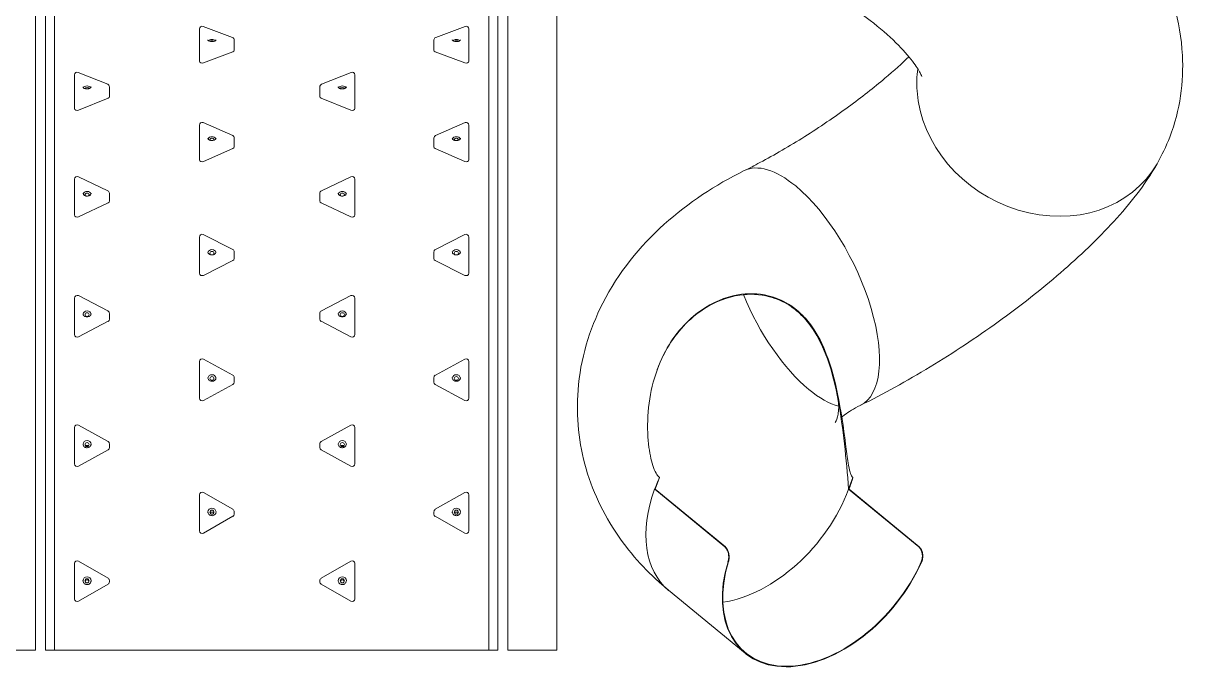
# Model space of a CAD drawing. Header units: feet. Extents: x 0 to 323, y -2 to 159.
# Drawn here: x 217.4 to 323.3, y -1.5 to 57.2 of the extents above; entities that cross this region are included whole.
import ezdxf

# ---------------------------------------------------------------- set-up
doc = ezdxf.new("R2010")
doc.units = ezdxf.units.FT
doc.header["$MEASUREMENT"] = 0
doc.layers.add('ceco.net 250', color=7, linetype='Continuous', lineweight=9)

msp = doc.modelspace()

# ---------------------------------------------------------------- linework, layer by layer
at = {"layer": 'ceco.net 250', "extrusion": (0, 1, 1e-16)}
for p, q in [((266.1, 134.47), (266.1, 0)), ((218.55, 76.62), (218.55, 0)), ((261.64, 76.62), (261.64, 0)), ((220.28, 0), (220.28, 71.45)), ((259.91, 0), (259.91, 71.45)), ((219.46, 70.5), (219.46, 0)), ((260.73, 0), (260.73, 70.5)), ((233.5, 54.68), (233.5, 56.68)), ((236.53, 55.91), (233.84, 56.91)), ((257.75, 56.91), (255.06, 55.91)), ((258.08, 54.68), (258.08, 56.68)), ((236.69, 55.68), (236.69, 54.73)), ((254.9, 54.73), (254.9, 55.68)), ((233.5, 54.68), (233.5, 53.73)), ((236.56, 54.59), (233.88, 53.6)), ((255.02, 54.59), (257.71, 53.6)), ((258.08, 54.68), (258.08, 53.73)), ((222.11, 50.3), (222.11, 52.49)), ((225.14, 51.63), (222.45, 52.72)), ((247.34, 52.72), (244.65, 51.63)), ((247.68, 50.3), (247.68, 52.49)), ((225.3, 51.4), (225.3, 50.52)), ((244.5, 50.52), (244.5, 51.4)), ((222.11, 50.3), (222.11, 49.42)), ((225.17, 50.37), (222.48, 49.27)), ((244.62, 50.37), (247.31, 49.27)), ((247.68, 50.3), (247.68, 49.42)), ((233.5, 45.53), (233.5, 47.91)), ((236.54, 46.95), (233.85, 48.14)), ((257.73, 48.14), (255.04, 46.95)), ((258.08, 45.53), (258.08, 47.91)), ((236.69, 46.72), (236.69, 45.93)), ((254.9, 45.93), (254.9, 46.72)), ((233.5, 45.53), (233.5, 44.74)), ((236.56, 45.76), (233.88, 44.57)), ((255.02, 45.76), (257.71, 44.57)), ((258.08, 45.53), (258.08, 44.74)), ((222.11, 40.42), (222.11, 42.96)), ((225.15, 41.91), (222.47, 43.19)), ((247.33, 43.19), (244.64, 41.91)), ((247.68, 40.42), (247.68, 42.96)), ((225.3, 41.69), (225.3, 40.98)), ((244.5, 40.98), (244.5, 41.69)), ((222.11, 40.42), (222.11, 39.71)), ((225.17, 40.8), (222.48, 39.53)), ((244.62, 40.8), (247.31, 39.53)), ((247.68, 40.42), (247.68, 39.71)), ((233.5, 35), (233.5, 37.69)), ((236.55, 36.56), (233.86, 37.91)), ((257.72, 37.91), (255.03, 36.56)), ((258.08, 35), (258.08, 37.69)), ((236.69, 36.34), (236.69, 35.72)), ((254.9, 35.72), (254.9, 36.34)), ((233.5, 35), (233.5, 34.38)), ((236.56, 35.54), (233.88, 34.19)), ((255.02, 35.54), (257.71, 34.19)), ((258.08, 35), (258.08, 34.38)), ((222.11, 29.31), (222.11, 32.12)), ((225.16, 30.94), (222.48, 32.34)), ((247.32, 32.34), (244.63, 30.94)), ((247.68, 29.31), (247.68, 32.12)), ((225.3, 30.72), (225.3, 30.19)), ((244.5, 30.19), (244.5, 30.72)), ((225.17, 30), (222.48, 28.59)), ((244.62, 30), (247.31, 28.59)), ((222.11, 29.31), (222.11, 28.79)), ((247.68, 29.31), (247.68, 28.79)), ((236.56, 25.08), (233.87, 26.54)), ((257.71, 26.54), (255.03, 25.08)), ((233.5, 23.4), (233.5, 26.32)), ((258.08, 23.4), (258.08, 26.32)), ((236.69, 24.86), (236.69, 24.44)), ((254.9, 24.44), (254.9, 24.86)), ((233.5, 23.4), (233.5, 22.98)), ((236.56, 24.23), (233.88, 22.78)), ((255.02, 24.23), (257.71, 22.78)), ((258.08, 23.4), (258.08, 22.98)), ((222.11, 17.31), (222.11, 20.31)), ((225.17, 19.03), (222.48, 20.53)), ((247.31, 20.53), (244.62, 19.03)), ((247.68, 17.31), (247.68, 20.31)), ((225.17, 18.28), (222.48, 16.79)), ((225.3, 18.81), (225.3, 18.49)), ((244.5, 18.49), (244.5, 18.81)), ((244.62, 18.28), (247.31, 16.79)), ((222.11, 17.31), (222.11, 16.99)), ((247.68, 17.31), (247.68, 16.99)), ((275.46, 15.74), (275.07, 14.67)), ((275.46, 15.74), (275.07, 14.67)), ((292.71, 14.67), (293.1, 15.74)), ((292.71, 14.67), (293.1, 15.74)), ((233.5, 11.09), (233.5, 14.15)), ((236.56, 12.84), (233.87, 14.37)), ((257.71, 14.37), (255.02, 12.84)), ((258.08, 11.09), (258.08, 14.15)), ((275.03, 14.67), (275.07, 14.67)), ((281.42, 9.41), (275.03, 14.67)), ((281.42, 9.41), (275.03, 14.67)), ((275.03, 14.67), (275.07, 14.67)), ((275.07, 14.67), (281.47, 9.41)), ((275.07, 14.67), (281.47, 9.41)), ((292.71, 14.67), (292.76, 14.67)), ((299.11, 9.41), (292.71, 14.67)), ((292.71, 14.67), (292.76, 14.67)), ((299.11, 9.41), (292.71, 14.67)), ((292.76, 14.67), (299.15, 9.41)), ((292.76, 14.67), (299.15, 9.41)), ((236.56, 12.2), (233.88, 10.67)), ((236.69, 12.62), (236.69, 12.41)), ((254.9, 12.41), (254.9, 12.62)), ((255.02, 12.2), (257.71, 10.67)), ((233.5, 11.09), (233.5, 10.88)), ((258.08, 11.09), (258.08, 10.88)), ((281.42, 9.41), (281.47, 9.41)), ((281.42, 9.41), (281.47, 9.41)), ((299.11, 9.41), (299.15, 9.41)), ((299.11, 9.41), (299.15, 9.41)), ((222.11, 4.79), (222.11, 7.88)), ((225.17, 6.55), (222.48, 8.1)), ((247.31, 8.1), (244.62, 6.55)), ((247.68, 4.79), (247.68, 7.88)), ((281.76, 8.06), (281.71, 8.06)), ((281.76, 8.06), (281.71, 8.06)), ((299.38, 8.06), (299.34, 8.06)), ((299.38, 8.06), (299.34, 8.06)), ((225.17, 6.01), (222.48, 4.47)), ((225.3, 6.33), (225.3, 6.23)), ((244.5, 6.23), (244.5, 6.33)), ((244.62, 6.01), (247.31, 4.47)), ((276.3, 5.45), (283.27, -0.3)), ((222.11, 4.79), (222.11, 4.68)), ((247.68, 4.79), (247.68, 4.68)), ((218.55, 0), (214.09, 0)), ((219.46, 0), (220.28, 0)), ((259.91, 0), (220.28, 0)), ((260.73, 0), (259.91, 0)), ((266.1, 0), (261.64, 0))]:
    msp.add_line(p, q, dxfattribs=at)
at = {"layer": 'ceco.net 250'}
for centre, start, end in [((233.75, 56.68), 69.6394, 180), ((257.83, 56.68), 0, 110.3606), ((236.44, 55.68), 0, 69.6394), ((255.14, 55.68), 110.3606, 180), ((222.36, 52.49), 67.7923, 180), ((247.43, 52.49), 0, 112.2077), ((225.05, 51.4), 0, 67.7923), ((244.74, 51.4), 112.2077, 180), ((233.75, 47.91), 66.1413, 180), ((257.83, 47.91), 0, 113.8587), ((236.44, 46.72), 0, 66.1413), ((255.14, 46.72), 113.8587, 180), ((222.36, 42.96), 64.6888, 180), ((247.43, 42.96), 0, 115.3112), ((225.05, 41.69), 0, 64.6888), ((244.74, 41.69), 115.3112, 180), ((233.75, 37.69), 63.4349, 180), ((257.83, 37.69), 0, 116.5651), ((236.44, 36.34), 0, 63.4349), ((255.14, 36.34), 116.5651, 180), ((222.36, 32.12), 62.3789, 180), ((247.43, 32.12), 0, 117.6211), ((225.05, 30.72), 0, 62.3789), ((244.74, 30.72), 117.6211, 180), ((233.75, 26.32), 61.5188, 180), ((257.83, 26.32), 0, 118.4812), ((236.44, 24.86), 0, 61.5188), ((255.14, 24.86), 118.4812, 180), ((222.36, 20.31), 60.8526, 180), ((247.43, 20.31), 0, 119.1474), ((225.05, 18.81), 0, 60.8526), ((244.74, 18.81), 119.1474, 180), ((233.75, 14.15), 60.3783, 180), ((257.83, 14.15), 0, 119.6217), ((236.44, 12.62), 0, 60.3783), ((255.14, 12.62), 119.6217, 180), ((222.36, 7.88), 60.0945, 180), ((247.43, 7.88), 0, 119.9055), ((225.05, 6.33), 0, 60.0945), ((244.74, 6.33), 119.9055, 180)]:
    msp.add_arc(centre, 0.248, start, end, dxfattribs=at)
at = {"layer": 'ceco.net 250', "extrusion": (0, 1e-16, -1)}
for centre, major_axis, ratio, start_param, end_param in [((234.65, 55.49), (0.371, 0), 0.642788, 3.693101, 4.712389), ((234.65, 55.49), (0.186, 0), 0.642788, 3.653358, 5.77142), ((234.65, 55.49), (0.371, 0), 0.642788, 4.712389, 5.731677), ((256.94, 55.49), (-0.371, 0), 0.642788, 0.551509, 1.570796), ((256.94, 55.49), (-0.186, 0), 0.642788, 0.511766, 2.629827), ((256.94, 55.49), (-0.371, 0), 0.642788, 1.570796, 2.590084), ((236.44, 54.73), (0.248, 0), 0.642788, 0, 1.047198), ((255.14, 54.73), (-0.248, 0), 0.642788, 5.235988, 6.283185), ((233.75, 53.73), (-0.248, 0), 0.642788, 4.18879, 6.283185), ((257.83, 53.73), (0.248, 0), 0.642788, 0, 2.094395), ((310.5, 50.35), (10.35, -5.97), 0.866025, 2.617994, 2.805488), ((310.5, 50.35), (10.35, -5.97), 0.866025, 2.617994, 2.805488), ((223.26, 51.22), (0.371, 0), 0.707107, 3.560826, 4.712389), ((223.26, 51.22), (0.186, 0), 0.707107, 3.24642, 6.178358), ((223.26, 51.22), (0.371, 0), 0.707107, 4.712389, 5.863952), ((246.54, 51.22), (-0.371, 0), 0.707107, 0.419233, 1.570796), ((246.54, 51.22), (-0.186, 0), 0.707107, 0.104827, 3.036765), ((246.54, 51.22), (-0.371, 0), 0.707107, 1.570796, 2.72236), ((310.5, 50.35), (10.35, -5.97), 0.866025, 0, 2.617994), ((310.5, 50.35), (10.35, -5.97), 0.866025, 0, 2.617994), ((225.05, 50.52), (0.248, 0), 0.707107, 0, 1.047198), ((244.74, 50.52), (-0.248, 0), 0.707107, 5.235988, 6.283185), ((222.36, 49.42), (-0.248, 0), 0.707107, 4.18879, 6.283185), ((247.43, 49.42), (0.248, 0), 0.707107, 0, 2.094395), ((234.65, 46.56), (0.371, 0), 0.766044, 3.46827, 4.712389), ((234.65, 46.56), (0.186, 0), 0.766044, 2.877871, 6.546907), ((234.65, 46.56), (0.371, 0), 0.766044, 4.712389, 5.956508), ((256.94, 46.56), (-0.371, 0), 0.766044, 0.326678, 1.570796), ((256.94, 46.56), (-0.186, 0), 0.766044, 6.019464, 9.6885), ((256.94, 46.56), (-0.371, 0), 0.766044, 1.570796, 2.814915), ((236.44, 45.93), (0.248, 0), 0.766044, 0, 1.047198), ((255.14, 45.93), (-0.248, 0), 0.766044, 5.235988, 6.283185), ((233.75, 44.74), (-0.248, 0), 0.766044, 4.18879, 6.283185), ((257.83, 44.74), (0.248, 0), 0.766044, 0, 2.094395), ((288.49, 33.04), (5.3, -10.71), 0.433013, 3.141593, 3.907755), ((288.49, 33.04), (5.3, -10.71), 0.433013, 3.141593, 3.907755), ((288.49, 33.04), (5.3, -10.71), 0.433013, 3.907755, 6.283185), ((288.49, 33.04), (5.3, -10.71), 0.433013, 3.907755, 6.283185), ((223.26, 41.55), (0.371, 0), 0.819152, 3.400376, 4.712389), ((223.26, 41.55), (0.186, 0), 0.819152, 2.455587, 6.969191), ((223.26, 41.55), (0.371, 0), 0.819152, 4.712389, 6.024402), ((246.54, 41.55), (-0.371, 0), 0.819152, 0.258783, 1.570796), ((246.54, 41.55), (-0.186, 0), 0.819152, 5.597179, 10.110784), ((246.54, 41.55), (-0.371, 0), 0.819152, 1.570796, 2.882809), ((225.05, 40.98), (0.248, 0), 0.819152, 0, 1.047198), ((244.74, 40.98), (-0.248, 0), 0.819152, 5.235988, 6.283185), ((222.36, 39.71), (-0.248, 0), 0.819152, 4.18879, 6.283185), ((247.43, 39.71), (0.248, 0), 0.819152, 0, 2.094395), ((234.65, 36.22), (0.371, 0), 0.866025, 3.34747, 4.712389), ((234.65, 36.22), (0.371, 0), 0.866025, 4.712389, 6.077308), ((256.94, 36.22), (-0.371, 0), 0.866025, 0.205877, 1.570796), ((256.94, 36.22), (-0.371, 0), 0.866025, 1.570796, 2.935715), ((236.44, 35.72), (0.248, 0), 0.866025, 0, 1.047198), ((255.14, 35.72), (-0.248, 0), 0.866025, 5.235988, 6.283185), ((233.75, 34.38), (-0.248, 0), 0.866025, 4.18879, 6.283185), ((257.83, 34.38), (0.248, 0), 0.866025, 0, 2.094395), ((288.49, 33.04), (-5.27, 10.66), 0.433013, 3.907755, 4.867327), ((288.49, 33.04), (-5.27, 10.66), 0.433013, 3.907755, 4.867327), ((223.26, 30.61), (0.371, 0), 0.906308, 3.303804, 4.712389), ((223.26, 30.61), (0.371, 0), 0.906308, 4.712389, 6.120974), ((246.54, 30.61), (-0.371, 0), 0.906308, 0.162211, 1.570796), ((246.54, 30.61), (-0.371, 0), 0.906308, 1.570796, 2.979382), ((225.05, 30.19), (0.248, 0), 0.906308, 0, 1.047198), ((244.74, 30.19), (-0.248, 0), 0.906308, 5.235988, 6.283185), ((222.36, 28.79), (-0.248, 0), 0.906308, 4.18879, 6.283185), ((247.43, 28.79), (0.248, 0), 0.906308, 0, 2.094395), ((234.65, 24.78), (0.371, 0), 0.939693, 3.266038, 4.712389), ((234.65, 24.44), (0.186, 0), 0.939693, 4.469251, 4.712389), ((234.65, 24.78), (0.371, 0), 0.939693, 4.712389, 6.15874), ((234.65, 24.44), (0.186, 0), 0.939693, 4.712389, 4.955527), ((236.44, 24.44), (0.248, 0), 0.939693, 0, 1.047198), ((255.14, 24.44), (-0.248, 0), 0.939693, 5.235988, 6.283185), ((256.94, 24.78), (-0.371, 0), 0.939693, 0.124446, 1.570796), ((256.94, 24.44), (-0.186, 0), 0.939693, 1.327658, 1.570796), ((256.94, 24.78), (-0.371, 0), 0.939693, 1.570796, 3.017147), ((256.94, 24.44), (-0.186, 0), 0.939693, 1.570796, 1.813934), ((288.49, 33.04), (-5.27, 10.66), 0.433013, 3.49903, 3.907755), ((288.49, 33.04), (-5.27, 10.66), 0.433013, 3.49903, 3.907755), ((233.75, 22.98), (-0.248, 0), 0.939693, 4.18879, 6.283185), ((257.83, 22.98), (0.248, 0), 0.939693, 0, 2.094395), ((223.26, 18.75), (0.371, 0), 0.965926, 3.232128, 4.712389), ((223.26, 18.75), (0.371, 0), 0.965926, 4.712389, 6.19265), ((246.54, 18.75), (-0.371, 0), 0.965926, 0.090535, 1.570796), ((246.54, 18.75), (-0.371, 0), 0.965926, 1.570796, 3.051058), ((223.26, 18.49), (0.186, 0), 0.965926, 3.937546, 4.712389), ((223.26, 18.49), (0.186, 0), 0.965926, 4.712389, 5.487232), ((225.05, 18.49), (0.248, 0), 0.965926, 0, 1.047198), ((244.74, 18.49), (-0.248, 0), 0.965926, 5.235988, 6.283185), ((246.54, 18.49), (-0.186, 0), 0.965926, 0.795954, 1.570796), ((246.54, 18.49), (-0.186, 0), 0.965926, 1.570796, 2.345639), ((222.36, 16.99), (-0.248, 0), 0.965926, 4.18879, 6.283185), ((247.43, 16.99), (0.248, 0), 0.965926, 0, 2.094395), ((283.89, 14.67), (-7.59, -9.23), 0.649519, 1.079772, 1.181613), ((283.89, 14.67), (-7.59, -9.23), 0.649519, 1.079772, 1.181613), ((283.89, 14.67), (-7.59, -9.23), 0.649519, 4.119523, 4.221364), ((283.89, 14.67), (-7.59, -9.23), 0.649519, 4.119523, 4.221364), ((283.89, 14.67), (7.59, 9.23), 0.649519, 3.141593, 4.221364), ((283.89, 14.67), (7.59, 9.23), 0.649519, 3.141593, 4.221364), ((283.89, 14.67), (7.56, 9.18), 0.649519, 1.079772, 2.516325), ((283.89, 14.67), (7.56, 9.18), 0.649519, 1.079772, 2.516325), ((234.65, 12.58), (0.371, 0), 0.984808, 3.20071, 4.712389), ((234.65, 12.58), (0.371, 0), 0.984808, 4.712389, 6.224067), ((256.94, 12.58), (-0.371, 0), 0.984808, 0.059118, 1.570796), ((256.94, 12.58), (-0.371, 0), 0.984808, 1.570796, 3.082475), ((234.65, 12.41), (0.186, 0), 0.984808, 3.631116, 4.712389), ((234.65, 12.41), (0.186, 0), 0.984808, 4.712389, 5.793662), ((236.44, 12.41), (0.248, 0), 0.984808, 0, 1.047198), ((255.14, 12.41), (-0.248, 0), 0.984808, 5.235988, 6.283185), ((256.94, 12.41), (-0.186, 0), 0.984808, 0.489523, 1.570796), ((256.94, 12.41), (-0.186, 0), 0.984808, 1.570796, 2.652069), ((233.75, 10.88), (-0.248, 0), 0.984808, 4.18879, 6.283185), ((257.83, 10.88), (0.248, 0), 0.984808, 0, 2.094395), ((290.87, 8.93), (-7.59, -9.23), 0.649519, 4.304361, 7.27996), ((290.87, 8.93), (-7.59, -9.23), 0.649519, 4.304361, 7.27996), ((290.87, 8.93), (-7.56, -9.18), 0.649519, 4.304794, 7.279527), ((290.87, 8.93), (-7.56, -9.18), 0.649519, 4.304794, 7.279527), ((223.26, 6.31), (0.371, 0), 0.996195, 3.170797, 4.712389), ((223.26, 6.23), (0.186, 0), 0.996195, 3.377066, 4.712389), ((223.26, 6.31), (0.371, 0), 0.996195, 4.712389, 6.253981), ((223.26, 6.23), (0.186, 0), 0.996195, 4.712389, 6.047712), ((246.54, 6.31), (-0.371, 0), 0.996195, 0.029204, 1.570796), ((246.54, 6.23), (-0.186, 0), 0.996195, 0.235473, 1.570796), ((246.54, 6.31), (-0.371, 0), 0.996195, 1.570796, 3.112388), ((246.54, 6.23), (-0.186, 0), 0.996195, 1.570796, 2.90612), ((225.05, 6.23), (0.248, 0), 0.996195, 0, 1.047198), ((244.74, 6.23), (-0.248, 0), 0.996195, 5.235988, 6.283185), ((222.36, 4.68), (-0.248, 0), 0.996195, 4.18879, 6.283185), ((247.43, 4.68), (0.248, 0), 0.996195, 0, 2.094395)]:
    msp.add_ellipse(centre, major_axis=major_axis, ratio=ratio, start_param=start_param, end_param=end_param, dxfattribs=at)
for centre, major_axis, ratio in [((234.65, 36.22), (0.186, 0), 0.866025), ((256.94, 36.22), (-0.186, 0), 0.866025), ((223.26, 30.61), (0.186, 0), 0.906308), ((246.54, 30.61), (-0.186, 0), 0.906308), ((234.65, 24.78), (0.186, 0), 0.939693), ((256.94, 24.78), (-0.186, 0), 0.939693), ((223.26, 18.75), (0.186, 0), 0.965926), ((246.54, 18.75), (-0.186, 0), 0.965926), ((234.65, 12.58), (0.186, 0), 0.984808), ((256.94, 12.58), (-0.186, 0), 0.984808), ((223.26, 6.31), (0.186, 0), 0.996195), ((246.54, 6.31), (-0.186, 0), 0.996195)]:
    msp.add_ellipse(centre, major_axis=major_axis, ratio=ratio, dxfattribs=at)
at = {"layer": 'ceco.net 250'}
for points, knots in [([(303.66, 80.11), (306.08, 78.71), (308.4, 77.12), (312.7, 73.61), (314.68, 71.7), (318.18, 67.53), (319.7, 65.29), (322.1, 60.26), (322.99, 57.45), (323.28, 51.89), (322.96, 49.29), (321.68, 45.97), (321.29, 45.16), (320.85, 44.38)], [1.851831, 1.851831, 1.851831, 1.851831, 2.16599, 2.16599, 2.48015, 2.48015, 2.794309, 2.794309, 3.108468, 3.108468, 3.344077, 3.344077, 3.422628, 3.422628, 3.422628, 3.422628]), ([(291.71, 59.42), (292.75, 58.81), (293.76, 58.15), (295.56, 56.78), (296.36, 56.09), (297.65, 54.81), (298.16, 54.23), (298.87, 53.29), (299.11, 52.92), (299.35, 52.46), (299.39, 52.34), (299.39, 52.34)], [1.851831, 1.851831, 1.851831, 1.851831, 2.095394, 2.095394, 2.332616, 2.332616, 2.551407, 2.551407, 2.74437, 2.74437, 2.902417, 2.902417, 2.902417, 2.902417]), ([(234.28, 55.68), (234.28, 55.68), (234.28, 55.68), (234.28, 55.66), (234.29, 55.65), (234.33, 55.62), (234.35, 55.6), (234.4, 55.58), (234.43, 55.57), (234.49, 55.55), (234.53, 55.54), (234.61, 55.53), (234.65, 55.53), (234.73, 55.53), (234.77, 55.54), (234.84, 55.56), (234.87, 55.57), (234.93, 55.59), (234.95, 55.6), (234.99, 55.63), (235, 55.64), (235.01, 55.66), (235.02, 55.67), (235.02, 55.68), (235.02, 55.68), (235.02, 55.68)], [0, 0, 0, 0, 0.314159, 0.314159, 0.647221, 0.647221, 0.890995, 0.890995, 1.136492, 1.136492, 1.391339, 1.391339, 1.653161, 1.653161, 1.916187, 1.916187, 2.17402, 2.17402, 2.422336, 2.422336, 2.664608, 2.664608, 2.927833, 2.927833, 3.141593, 3.141593, 3.141593, 3.141593]), ([(256.57, 55.68), (256.57, 55.68), (256.57, 55.68), (256.57, 55.66), (256.58, 55.65), (256.62, 55.62), (256.64, 55.6), (256.69, 55.58), (256.72, 55.57), (256.78, 55.55), (256.82, 55.54), (256.89, 55.53), (256.93, 55.53), (257.01, 55.53), (257.05, 55.54), (257.13, 55.56), (257.16, 55.57), (257.22, 55.59), (257.24, 55.6), (257.27, 55.63), (257.29, 55.64), (257.3, 55.66), (257.31, 55.67), (257.31, 55.68), (257.31, 55.68), (257.31, 55.68)], [0, 0, 0, 0, 0.314159, 0.314159, 0.647221, 0.647221, 0.890995, 0.890995, 1.136492, 1.136492, 1.391339, 1.391339, 1.653161, 1.653161, 1.916187, 1.916187, 2.17402, 2.17402, 2.422336, 2.422336, 2.664608, 2.664608, 2.927833, 2.927833, 3.141593, 3.141593, 3.141593, 3.141593]), ([(298.21, 54.15), (297.59, 53.55), (296.85, 52.88), (295.02, 51.33), (293.9, 50.45), (291.43, 48.64), (290.07, 47.72), (287.33, 45.99), (285.94, 45.19), (284.14, 44.22), (283.66, 43.98), (283.19, 43.75)], [5.626296, 5.626296, 5.626296, 5.626296, 5.838867, 5.838867, 6.094764, 6.094764, 6.367778, 6.367778, 6.643475, 6.643475, 6.746833, 6.746833, 6.746833, 6.746833]), ([(222.89, 51.4), (222.89, 51.39), (222.89, 51.38), (222.9, 51.35), (222.91, 51.33), (222.96, 51.29), (222.98, 51.27), (223.04, 51.25), (223.07, 51.23), (223.14, 51.22), (223.18, 51.21), (223.25, 51.2), (223.29, 51.21), (223.37, 51.21), (223.4, 51.22), (223.47, 51.24), (223.5, 51.26), (223.55, 51.29), (223.57, 51.3), (223.6, 51.33), (223.61, 51.35), (223.63, 51.37), (223.63, 51.39), (223.63, 51.4), (223.63, 51.4), (223.63, 51.4)], [0, 0, 0, 0, 0.314159, 0.314159, 0.695292, 0.695292, 0.957344, 0.957344, 1.213771, 1.213771, 1.474069, 1.474069, 1.737527, 1.737527, 2.000447, 2.000447, 2.259487, 2.259487, 2.515738, 2.515738, 2.784117, 2.784117, 3.134115, 3.134115, 3.141593, 3.141593, 3.141593, 3.141593]), ([(246.16, 51.4), (246.16, 51.39), (246.17, 51.38), (246.18, 51.35), (246.19, 51.33), (246.24, 51.29), (246.26, 51.27), (246.32, 51.25), (246.35, 51.23), (246.42, 51.22), (246.45, 51.21), (246.53, 51.2), (246.57, 51.21), (246.65, 51.21), (246.68, 51.22), (246.75, 51.24), (246.78, 51.26), (246.83, 51.29), (246.85, 51.3), (246.88, 51.33), (246.89, 51.35), (246.9, 51.37), (246.91, 51.39), (246.91, 51.4), (246.91, 51.4), (246.91, 51.4)], [0, 0, 0, 0, 0.314159, 0.314159, 0.695292, 0.695292, 0.957344, 0.957344, 1.213771, 1.213771, 1.474069, 1.474069, 1.737527, 1.737527, 2.000447, 2.000447, 2.259487, 2.259487, 2.515738, 2.515738, 2.784117, 2.784117, 3.134115, 3.134115, 3.141593, 3.141593, 3.141593, 3.141593]), ([(234.28, 46.72), (234.28, 46.71), (234.28, 46.69), (234.3, 46.65), (234.32, 46.62), (234.37, 46.58), (234.39, 46.56), (234.45, 46.53), (234.48, 46.52), (234.55, 46.5), (234.59, 46.5), (234.67, 46.49), (234.71, 46.5), (234.78, 46.51), (234.81, 46.52), (234.88, 46.54), (234.9, 46.56), (234.95, 46.59), (234.97, 46.61), (235, 46.65), (235.01, 46.67), (235.02, 46.7), (235.02, 46.71), (235.02, 46.72)], [0, 0, 0, 0, 0.314159, 0.314159, 0.717218, 0.717218, 0.996253, 0.996253, 1.26227, 1.26227, 1.527605, 1.527605, 1.793723, 1.793723, 2.059374, 2.059374, 2.324628, 2.324628, 2.596266, 2.596266, 2.902088, 2.902088, 3.141593, 3.141593, 3.141593, 3.141593]), ([(256.57, 46.72), (256.57, 46.71), (256.57, 46.69), (256.59, 46.65), (256.6, 46.62), (256.65, 46.58), (256.68, 46.56), (256.74, 46.53), (256.77, 46.52), (256.84, 46.5), (256.88, 46.5), (256.96, 46.49), (256.99, 46.5), (257.07, 46.51), (257.1, 46.52), (257.17, 46.54), (257.19, 46.56), (257.24, 46.59), (257.26, 46.61), (257.29, 46.65), (257.3, 46.67), (257.31, 46.7), (257.31, 46.71), (257.31, 46.72)], [0, 0, 0, 0, 0.314159, 0.314159, 0.717218, 0.717218, 0.996253, 0.996253, 1.26227, 1.26227, 1.527605, 1.527605, 1.793723, 1.793723, 2.059374, 2.059374, 2.324628, 2.324628, 2.596266, 2.596266, 2.902088, 2.902088, 3.141593, 3.141593, 3.141593, 3.141593]), ([(283.19, 43.75), (280.57, 42.45), (278.1, 40.84), (273.68, 36.86), (271.72, 34.47), (269.07, 29.25), (268.25, 26.54), (267.85, 21.31), (268.11, 18.84), (269.46, 14.18), (270.56, 12.02), (273.18, 8.33), (274.68, 6.78), (276.3, 5.45)], [5.340678, 5.340678, 5.340678, 5.340678, 5.654837, 5.654837, 5.968996, 5.968996, 6.234773, 6.234773, 6.461658, 6.461658, 6.692474, 6.692474, 6.911474, 6.911474, 6.911474, 6.911474]), ([(320.85, 44.38), (319.67, 42.35), (318.37, 40.73), (315.44, 37.51), (313.81, 35.96), (310.27, 32.9), (308.36, 31.4), (304.35, 28.51), (302.26, 27.12), (298.02, 24.55), (295.89, 23.37), (293.78, 22.32)], [5.176037, 5.176037, 5.176037, 5.176037, 5.490196, 5.490196, 5.804355, 5.804355, 6.118514, 6.118514, 6.432674, 6.432674, 6.746833, 6.746833, 6.746833, 6.746833]), ([(222.89, 41.69), (222.89, 41.65), (222.9, 41.62), (222.94, 41.56), (222.96, 41.53), (223.02, 41.49), (223.05, 41.47), (223.12, 41.45), (223.15, 41.44), (223.23, 41.43), (223.26, 41.43), (223.34, 41.44), (223.38, 41.44), (223.44, 41.47), (223.47, 41.48), (223.53, 41.51), (223.55, 41.53), (223.59, 41.58), (223.6, 41.6), (223.62, 41.64), (223.63, 41.67), (223.63, 41.69)], [0, 0, 0, 0, 0.524629, 0.524629, 0.85291, 0.85291, 1.136145, 1.136145, 1.409046, 1.409046, 1.679798, 1.679798, 1.950443, 1.950443, 2.222575, 2.222575, 2.502041, 2.502041, 2.80785, 2.80785, 3.141593, 3.141593, 3.141593, 3.141593]), ([(246.16, 41.69), (246.16, 41.65), (246.17, 41.62), (246.22, 41.56), (246.24, 41.53), (246.3, 41.49), (246.33, 41.47), (246.4, 41.45), (246.43, 41.44), (246.51, 41.43), (246.54, 41.43), (246.62, 41.44), (246.65, 41.44), (246.72, 41.47), (246.75, 41.48), (246.81, 41.51), (246.83, 41.53), (246.87, 41.58), (246.88, 41.6), (246.9, 41.64), (246.91, 41.67), (246.91, 41.69)], [0, 0, 0, 0, 0.524629, 0.524629, 0.85291, 0.85291, 1.136145, 1.136145, 1.409046, 1.409046, 1.679798, 1.679798, 1.950443, 1.950443, 2.222575, 2.222575, 2.502041, 2.502041, 2.80785, 2.80785, 3.141593, 3.141593, 3.141593, 3.141593]), ([(234.28, 36.34), (234.28, 36.31), (234.29, 36.27), (234.32, 36.2), (234.34, 36.17), (234.4, 36.13), (234.43, 36.11), (234.5, 36.08), (234.53, 36.07), (234.61, 36.05), (234.65, 36.05), (234.72, 36.06), (234.76, 36.07), (234.82, 36.09), (234.86, 36.1), (234.91, 36.14), (234.94, 36.16), (234.98, 36.21), (234.99, 36.24), (235.01, 36.29), (235.02, 36.32), (235.02, 36.34)], [0, 0, 0, 0, 0.440853, 0.440853, 0.794429, 0.794429, 1.09442, 1.09442, 1.377428, 1.377428, 1.655162, 1.655162, 1.932239, 1.932239, 2.212311, 2.212311, 2.502524, 2.502524, 2.820171, 2.820171, 3.141593, 3.141593, 3.141593, 3.141593]), ([(256.57, 36.34), (256.57, 36.31), (256.57, 36.27), (256.61, 36.2), (256.63, 36.17), (256.69, 36.13), (256.72, 36.11), (256.79, 36.08), (256.82, 36.07), (256.9, 36.05), (256.93, 36.05), (257.01, 36.06), (257.04, 36.07), (257.11, 36.09), (257.15, 36.1), (257.2, 36.14), (257.23, 36.16), (257.27, 36.21), (257.28, 36.24), (257.3, 36.29), (257.31, 36.32), (257.31, 36.34)], [0, 0, 0, 0, 0.440853, 0.440853, 0.794429, 0.794429, 1.09442, 1.09442, 1.377428, 1.377428, 1.655162, 1.655162, 1.932239, 1.932239, 2.212311, 2.212311, 2.502524, 2.502524, 2.820171, 2.820171, 3.141593, 3.141593, 3.141593, 3.141593]), ([(293.1, 15.74), (293.1, 15.74), (293.1, 15.74), (293.05, 15.78), (293.01, 15.83), (292.93, 15.98), (292.89, 16.08), (292.78, 16.46), (292.72, 16.77), (292.59, 17.57), (292.52, 18.16), (292.24, 20.29), (292.02, 21.85), (291.46, 24.59), (291.13, 25.85), (290.34, 27.89), (289.92, 28.74), (289.08, 29.94), (288.74, 30.33), (288.02, 31.02), (287.64, 31.32), (286.65, 31.93), (286.03, 32.18), (284.45, 32.56), (283.5, 32.57), (281.45, 32.21), (280.31, 31.73), (277.97, 30.1), (276.85, 28.84), (275.06, 25.51), (274.53, 23.47), (274.35, 20.27), (274.4, 19.3), (274.6, 17.78), (274.74, 17.14), (275.01, 16.37), (275.12, 16.16), (275.3, 15.9), (275.38, 15.81), (275.46, 15.74)], [-80.525233, -80.525233, -80.525233, -80.525233, -80.525021, -80.525021, -79.753187, -79.753187, -78.798074, -78.798074, -77.07806, -77.07806, -74.516841, -74.516841, -68.917479, -68.917479, -64.390501, -64.390501, -60.967218, -60.967218, -59.049667, -59.049667, -57.257886, -57.257886, -54.672792, -54.672792, -50.949218, -50.949218, -46.209236, -46.209236, -40.393701, -40.393701, -33.829013, -33.829013, -30.460922, -30.460922, -27.459032, -27.459032, -25.596282, -25.596282, -24.353966, -24.353966, -24.353966, -24.353966]), ([(293.1, 15.74), (293.1, 15.74), (293.1, 15.74), (293.05, 15.78), (293.01, 15.83), (292.93, 15.98), (292.89, 16.08), (292.78, 16.46), (292.72, 16.77), (292.59, 17.57), (292.52, 18.16), (292.24, 20.29), (292.02, 21.85), (291.46, 24.59), (291.13, 25.85), (290.34, 27.89), (289.92, 28.74), (289.08, 29.94), (288.74, 30.33), (288.02, 31.02), (287.64, 31.32), (286.65, 31.93), (286.03, 32.18), (284.45, 32.56), (283.5, 32.57), (281.45, 32.21), (280.31, 31.73), (277.97, 30.1), (276.85, 28.84), (275.06, 25.51), (274.53, 23.47), (274.35, 20.27), (274.4, 19.3), (274.6, 17.78), (274.74, 17.14), (275.01, 16.37), (275.12, 16.16), (275.3, 15.9), (275.38, 15.81), (275.46, 15.74)], [-80.525233, -80.525233, -80.525233, -80.525233, -80.525021, -80.525021, -79.753187, -79.753187, -78.798074, -78.798074, -77.07806, -77.07806, -74.516841, -74.516841, -68.917479, -68.917479, -64.390501, -64.390501, -60.967218, -60.967218, -59.049667, -59.049667, -57.257886, -57.257886, -54.672792, -54.672792, -50.949218, -50.949218, -46.209236, -46.209236, -40.393701, -40.393701, -33.829013, -33.829013, -30.460922, -30.460922, -27.459032, -27.459032, -25.596282, -25.596282, -24.353966, -24.353966, -24.353966, -24.353966]), ([(222.89, 30.72), (222.89, 30.68), (222.89, 30.64), (222.92, 30.57), (222.95, 30.54), (223, 30.49), (223.03, 30.47), (223.1, 30.43), (223.13, 30.42), (223.21, 30.41), (223.25, 30.4), (223.32, 30.41), (223.36, 30.42), (223.43, 30.44), (223.46, 30.45), (223.52, 30.49), (223.54, 30.52), (223.59, 30.57), (223.6, 30.6), (223.62, 30.66), (223.63, 30.69), (223.63, 30.72)], [0, 0, 0, 0, 0.391919, 0.391919, 0.746929, 0.746929, 1.060061, 1.060061, 1.35388, 1.35388, 1.640261, 1.640261, 1.925378, 1.925378, 2.214295, 2.214295, 2.514496, 2.514496, 2.839434, 2.839434, 3.141593, 3.141593, 3.141593, 3.141593]), ([(246.16, 30.72), (246.16, 30.68), (246.17, 30.64), (246.2, 30.57), (246.23, 30.54), (246.28, 30.49), (246.31, 30.47), (246.38, 30.43), (246.41, 30.42), (246.49, 30.41), (246.53, 30.4), (246.6, 30.41), (246.64, 30.42), (246.71, 30.44), (246.74, 30.45), (246.8, 30.49), (246.82, 30.52), (246.87, 30.57), (246.88, 30.6), (246.9, 30.66), (246.91, 30.69), (246.91, 30.72)], [0, 0, 0, 0, 0.391919, 0.391919, 0.746929, 0.746929, 1.060061, 1.060061, 1.35388, 1.35388, 1.640261, 1.640261, 1.925378, 1.925378, 2.214295, 2.214295, 2.514496, 2.514496, 2.839434, 2.839434, 3.141593, 3.141593, 3.141593, 3.141593]), ([(234.28, 24.86), (234.28, 24.82), (234.28, 24.78), (234.31, 24.71), (234.33, 24.68), (234.39, 24.62), (234.42, 24.6), (234.48, 24.56), (234.52, 24.54), (234.59, 24.53), (234.63, 24.52), (234.71, 24.53), (234.75, 24.54), (234.82, 24.56), (234.85, 24.58), (234.91, 24.62), (234.94, 24.65), (234.98, 24.7), (235, 24.74), (235.02, 24.8), (235.02, 24.83), (235.02, 24.86)], [0, 0, 0, 0, 0.361184, 0.361184, 0.707085, 0.707085, 1.027611, 1.027611, 1.331439, 1.331439, 1.627372, 1.627372, 1.921638, 1.921638, 2.219667, 2.219667, 2.527994, 2.527994, 2.854994, 2.854994, 3.141593, 3.141593, 3.141593, 3.141593]), ([(256.57, 24.86), (256.57, 24.82), (256.57, 24.78), (256.6, 24.71), (256.62, 24.68), (256.67, 24.62), (256.7, 24.6), (256.77, 24.56), (256.81, 24.54), (256.88, 24.53), (256.92, 24.52), (257, 24.53), (257.03, 24.54), (257.1, 24.56), (257.14, 24.58), (257.2, 24.62), (257.22, 24.65), (257.27, 24.7), (257.28, 24.74), (257.3, 24.8), (257.31, 24.83), (257.31, 24.86)], [0, 0, 0, 0, 0.361184, 0.361184, 0.707085, 0.707085, 1.027611, 1.027611, 1.331439, 1.331439, 1.627372, 1.627372, 1.921638, 1.921638, 2.219667, 2.219667, 2.527994, 2.527994, 2.854994, 2.854994, 3.141593, 3.141593, 3.141593, 3.141593]), ([(291.5, 20.77), (291.5, 20.77), (291.51, 20.79), (291.58, 20.92), (291.68, 21.16), (291.82, 21.86), (291.83, 22.31), (291.76, 22.77), (291.75, 22.81), (291.75, 22.86)], [5.8788097, 5.8788097, 5.8788097, 5.8788097, 5.9534799, 5.9534799, 6.1651822, 6.1651822, 6.3768845, 6.3768845, 6.3991895, 6.3991895, 6.3991895, 6.3991895]), ([(293.78, 22.32), (293.18, 22.03), (292.7, 21.72), (292.24, 21.39), (292.16, 21.33), (292.08, 21.26)], [5.3406779, 5.3406779, 5.3406779, 5.3406779, 5.5503487, 5.5503487, 5.6042099, 5.6042099, 5.6042099, 5.6042099]), ([(222.89, 18.81), (222.89, 18.77), (222.89, 18.73), (222.92, 18.66), (222.94, 18.63), (222.99, 18.57), (223.02, 18.54), (223.08, 18.5), (223.12, 18.48), (223.2, 18.46), (223.24, 18.46), (223.31, 18.46), (223.35, 18.47), (223.42, 18.5), (223.46, 18.51), (223.52, 18.56), (223.54, 18.59), (223.59, 18.65), (223.6, 18.68), (223.62, 18.75), (223.63, 18.78), (223.63, 18.81)], [0, 0, 0, 0, 0.341407, 0.341407, 0.676743, 0.676743, 0.999406, 0.999406, 1.31103, 1.31103, 1.616289, 1.616289, 1.919945, 1.919945, 2.226543, 2.226543, 2.54068, 2.54068, 2.866326, 2.866326, 3.141593, 3.141593, 3.141593, 3.141593]), ([(246.16, 18.81), (246.16, 18.77), (246.17, 18.73), (246.2, 18.66), (246.22, 18.63), (246.27, 18.57), (246.3, 18.54), (246.36, 18.5), (246.4, 18.48), (246.48, 18.46), (246.51, 18.46), (246.59, 18.46), (246.63, 18.47), (246.7, 18.5), (246.74, 18.51), (246.8, 18.56), (246.82, 18.59), (246.87, 18.65), (246.88, 18.68), (246.9, 18.75), (246.91, 18.78), (246.91, 18.81)], [0, 0, 0, 0, 0.341407, 0.341407, 0.676743, 0.676743, 0.999406, 0.999406, 1.31103, 1.31103, 1.616289, 1.616289, 1.919945, 1.919945, 2.226543, 2.226543, 2.54068, 2.54068, 2.866326, 2.866326, 3.141593, 3.141593, 3.141593, 3.141593]), ([(234.28, 12.62), (234.28, 12.58), (234.28, 12.54), (234.31, 12.47), (234.33, 12.43), (234.38, 12.37), (234.41, 12.34), (234.47, 12.3), (234.51, 12.28), (234.58, 12.26), (234.62, 12.26), (234.7, 12.26), (234.74, 12.27), (234.81, 12.29), (234.85, 12.31), (234.91, 12.36), (234.94, 12.39), (234.98, 12.45), (235, 12.49), (235.02, 12.56), (235.02, 12.59), (235.02, 12.62)], [0, 0, 0, 0, 0.329023, 0.329023, 0.655948, 0.655948, 0.977872, 0.977872, 1.294519, 1.294519, 1.60758, 1.60758, 1.919599, 1.919599, 2.233277, 2.233277, 2.550977, 2.550977, 2.874012, 2.874012, 3.141593, 3.141593, 3.141593, 3.141593]), ([(256.57, 12.62), (256.57, 12.58), (256.57, 12.54), (256.6, 12.47), (256.62, 12.43), (256.67, 12.37), (256.69, 12.34), (256.76, 12.3), (256.8, 12.28), (256.87, 12.26), (256.91, 12.26), (256.99, 12.26), (257.03, 12.27), (257.1, 12.29), (257.14, 12.31), (257.2, 12.36), (257.22, 12.39), (257.27, 12.45), (257.29, 12.49), (257.3, 12.56), (257.31, 12.59), (257.31, 12.62)], [0, 0, 0, 0, 0.329023, 0.329023, 0.655948, 0.655948, 0.977872, 0.977872, 1.294519, 1.294519, 1.60758, 1.60758, 1.919599, 1.919599, 2.233277, 2.233277, 2.550977, 2.550977, 2.874012, 2.874012, 3.141593, 3.141593, 3.141593, 3.141593]), ([(281.71, 8.06), (281.75, 8.17), (281.77, 8.3), (281.78, 8.56), (281.77, 8.69), (281.72, 8.93), (281.68, 9.05), (281.56, 9.26), (281.49, 9.35), (281.42, 9.41)], [4.532604, 4.532604, 4.532604, 4.532604, 4.909835, 4.909835, 5.287066, 5.287066, 5.66377, 5.66377, 6.040474, 6.040474, 6.040474, 6.040474]), ([(281.71, 8.06), (281.75, 8.17), (281.77, 8.3), (281.78, 8.56), (281.77, 8.69), (281.72, 8.93), (281.68, 9.05), (281.56, 9.26), (281.49, 9.35), (281.42, 9.41)], [4.532604, 4.532604, 4.532604, 4.532604, 4.909835, 4.909835, 5.287066, 5.287066, 5.66377, 5.66377, 6.040474, 6.040474, 6.040474, 6.040474]), ([(281.47, 9.41), (281.54, 9.35), (281.61, 9.26), (281.72, 9.05), (281.76, 8.93), (281.81, 8.69), (281.82, 8.56), (281.81, 8.3), (281.79, 8.17), (281.76, 8.06)], [6.040617, 6.040617, 6.040617, 6.040617, 6.417321, 6.417321, 6.794025, 6.794025, 7.171262, 7.171262, 7.548498, 7.548498, 7.548498, 7.548498]), ([(281.47, 9.41), (281.54, 9.35), (281.61, 9.26), (281.72, 9.05), (281.76, 8.93), (281.81, 8.69), (281.82, 8.56), (281.81, 8.3), (281.79, 8.17), (281.76, 8.06)], [6.040617, 6.040617, 6.040617, 6.040617, 6.417321, 6.417321, 6.794025, 6.794025, 7.171262, 7.171262, 7.548498, 7.548498, 7.548498, 7.548498]), ([(299.34, 8.06), (299.38, 8.17), (299.42, 8.3), (299.45, 8.56), (299.44, 8.69), (299.4, 8.93), (299.36, 9.05), (299.25, 9.26), (299.18, 9.35), (299.11, 9.41)], [4.532735, 4.532735, 4.532735, 4.532735, 4.909972, 4.909972, 5.287208, 5.287208, 5.663912, 5.663912, 6.040617, 6.040617, 6.040617, 6.040617]), ([(299.34, 8.06), (299.38, 8.17), (299.42, 8.3), (299.45, 8.56), (299.44, 8.69), (299.4, 8.93), (299.36, 9.05), (299.25, 9.26), (299.18, 9.35), (299.11, 9.41)], [4.532735, 4.532735, 4.532735, 4.532735, 4.909972, 4.909972, 5.287208, 5.287208, 5.663912, 5.663912, 6.040617, 6.040617, 6.040617, 6.040617]), ([(299.15, 9.41), (299.22, 9.35), (299.29, 9.26), (299.4, 9.05), (299.44, 8.93), (299.49, 8.69), (299.49, 8.56), (299.46, 8.3), (299.43, 8.17), (299.38, 8.06)], [6.040474, 6.040474, 6.040474, 6.040474, 6.417178, 6.417178, 6.793882, 6.793882, 7.171113, 7.171113, 7.548344, 7.548344, 7.548344, 7.548344]), ([(299.15, 9.41), (299.22, 9.35), (299.29, 9.26), (299.4, 9.05), (299.44, 8.93), (299.49, 8.69), (299.49, 8.56), (299.46, 8.3), (299.43, 8.17), (299.38, 8.06)], [6.040474, 6.040474, 6.040474, 6.040474, 6.417178, 6.417178, 6.793882, 6.793882, 7.171113, 7.171113, 7.548344, 7.548344, 7.548344, 7.548344]), ([(222.89, 6.33), (222.89, 6.3), (222.89, 6.26), (222.92, 6.18), (222.94, 6.15), (222.98, 6.08), (223.01, 6.05), (223.08, 6.01), (223.11, 5.99), (223.19, 5.97), (223.23, 5.96), (223.31, 5.97), (223.35, 5.97), (223.42, 6), (223.46, 6.02), (223.52, 6.07), (223.54, 6.1), (223.59, 6.16), (223.6, 6.2), (223.62, 6.27), (223.63, 6.3), (223.63, 6.33)], [0, 0, 0, 0, 0.322188, 0.322188, 0.643925, 0.643925, 0.964512, 0.964512, 1.283745, 1.283745, 1.601953, 1.601953, 1.919835, 1.919835, 2.238196, 2.238196, 2.557676, 2.557676, 2.878511, 2.878511, 3.141593, 3.141593, 3.141593, 3.141593]), ([(246.16, 6.33), (246.16, 6.3), (246.17, 6.26), (246.2, 6.18), (246.21, 6.15), (246.26, 6.08), (246.29, 6.05), (246.36, 6.01), (246.39, 5.99), (246.47, 5.97), (246.51, 5.96), (246.59, 5.97), (246.63, 5.97), (246.7, 6), (246.73, 6.02), (246.8, 6.07), (246.82, 6.1), (246.87, 6.16), (246.88, 6.2), (246.9, 6.27), (246.91, 6.3), (246.91, 6.33)], [0, 0, 0, 0, 0.322188, 0.322188, 0.643925, 0.643925, 0.964512, 0.964512, 1.283745, 1.283745, 1.601953, 1.601953, 1.919835, 1.919835, 2.238196, 2.238196, 2.557676, 2.557676, 2.878511, 2.878511, 3.141593, 3.141593, 3.141593, 3.141593])]:
    msp.add_open_spline(points, degree=3, knots=knots, dxfattribs=at)
at = {"layer": 'ceco.net 250', "extrusion": (0, 1e-16, -1)}
msp.add_open_spline([(275.26, 25.61), (275.52, 26.29), (275.82, 26.93), (277.05, 29.05), (278.18, 30.25), (280.52, 31.79), (281.65, 32.22), (283.67, 32.52), (284.6, 32.48), (286.13, 32.07), (286.73, 31.82), (287.68, 31.21), (288.05, 30.91), (288.78, 30.2), (289.12, 29.78), (289.99, 28.5), (290.43, 27.55), (291.21, 25.37), (291.53, 24.05), (292, 21.49), (292.18, 20.15), (292.48, 17.46), (292.61, 16.06), (292.71, 14.68), (292.71, 14.68), (292.71, 14.67)], degree=3, knots=[-34.557572, -34.557572, -34.557572, -34.557572, -32.630059, -32.630059, -27.777003, -27.777003, -23.837115, -23.837115, -20.718322, -20.718322, -18.605164, -18.605164, -17.085116, -17.085116, -15.40666, -15.40666, -12.232629, -12.232629, -8.237221, -8.237221, -4.188406, -4.188406, 0, 0, 0.01743, 0.01743, 0.01743, 0.01743], dxfattribs=at)
msp.add_open_spline([(275.26, 25.61), (275.52, 26.29), (275.82, 26.93), (277.05, 29.05), (278.18, 30.25), (280.52, 31.79), (281.65, 32.22), (283.67, 32.52), (284.6, 32.48), (286.13, 32.07), (286.73, 31.82), (287.68, 31.21), (288.05, 30.91), (288.78, 30.2), (289.12, 29.78), (289.99, 28.5), (290.43, 27.55), (291.21, 25.37), (291.53, 24.05), (292, 21.49), (292.18, 20.15), (292.48, 17.46), (292.61, 16.06), (292.71, 14.68), (292.71, 14.68), (292.71, 14.67)], degree=3, knots=[-34.557572, -34.557572, -34.557572, -34.557572, -32.630059, -32.630059, -27.777003, -27.777003, -23.837115, -23.837115, -20.718322, -20.718322, -18.605164, -18.605164, -17.085116, -17.085116, -15.40666, -15.40666, -12.232629, -12.232629, -8.237221, -8.237221, -4.188406, -4.188406, 0, 0, 0.01743, 0.01743, 0.01743, 0.01743], dxfattribs=at)

doc.saveas('drawing.dxf')
